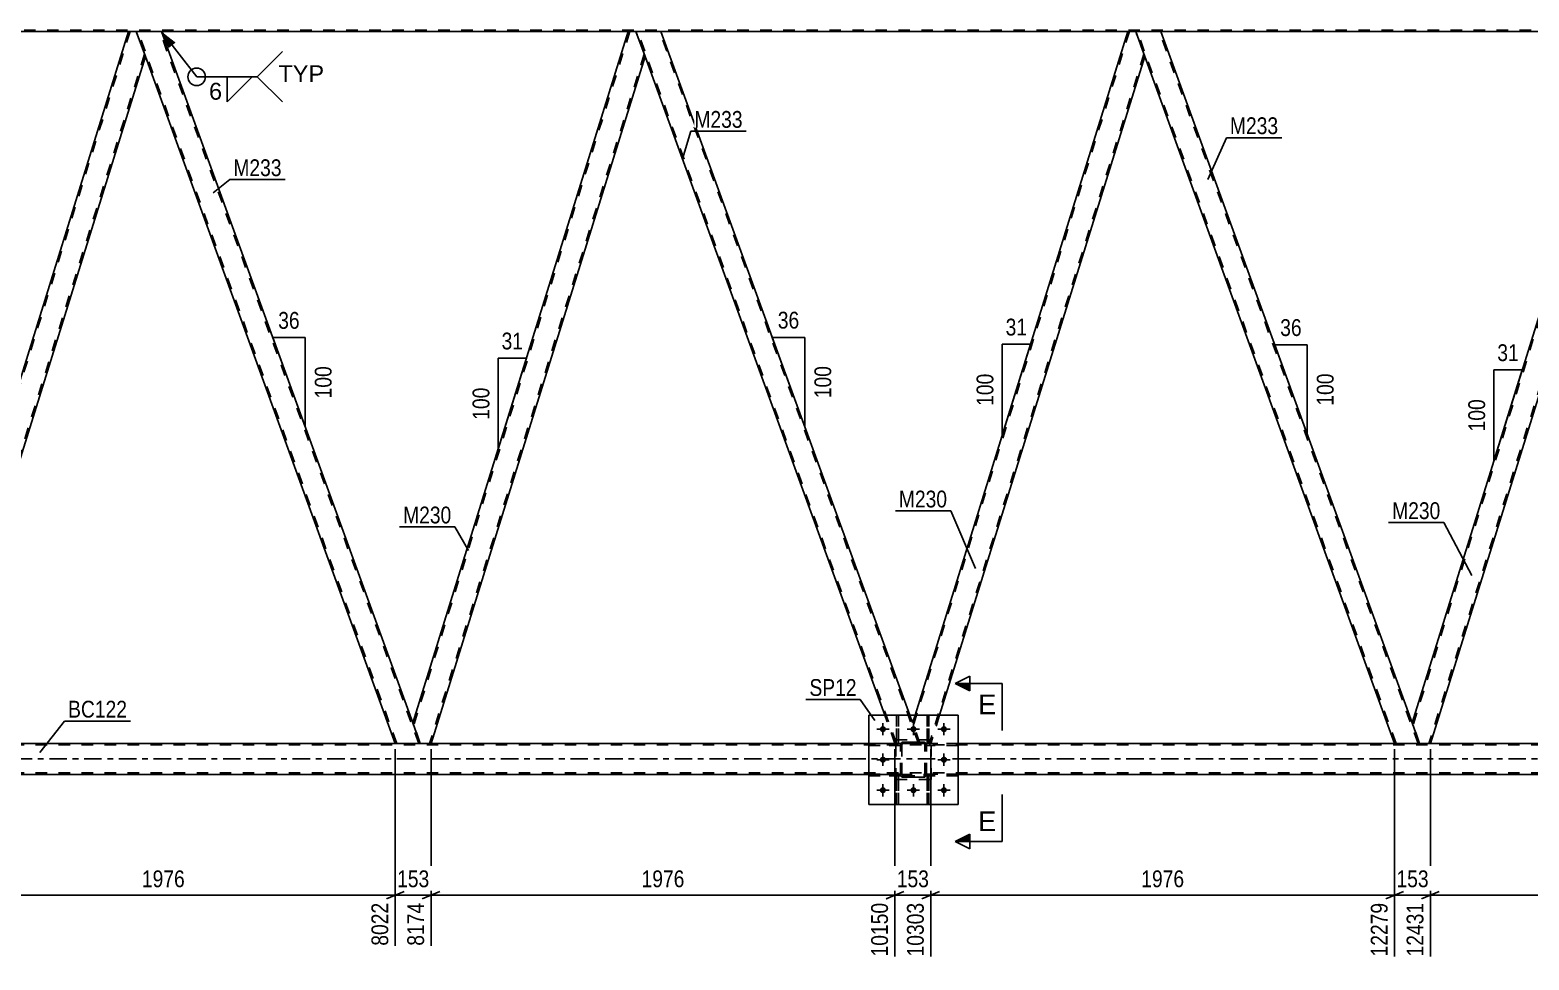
# Model space of a CAD drawing. Header units: millimetres. Extents: x 0 to 841, y 0 to 594.
# Drawn here: x 344.2 to 599.6, y 271.6 to 429.9 of the extents above; entities that cross this region are included whole.
import ezdxf

# ---------------------------------------------------------------- set-up
doc = ezdxf.new("R2010")
doc.units = ezdxf.units.MM
doc.linetypes.add('DXK_LINE_DOT2', pattern=[3.9198, 1.9599, -1.9599])
doc.linetypes.add('DXK_LINE_DOT3', pattern=[5.9187, 2.979, -0.9799, 0.9799, -0.9799])
doc.styles.add('Arial', font='ARIAL.TTF', dxfattribs={"height": 0.2})
doc.styles.add('Arial Narrow', font='ARIALN.TTF', dxfattribs={"height": 0.2})

# ---------------------------------------------------------------- blocks, each defined once
blk = doc.blocks.new('Part-275727422-3118 - 2735')
at = {"color": 7, "linetype": 'DXK_LINE_DOT2'}
for p, q in [((497.39, 313.3), (497.07, 313.3)), ((497.07, 313.3), (497.07, 309.06)), ((497.07, 313.3), (497.07, 308.46)), ((497.39, 309.06), (497.39, 313.3)), ((497.39, 313.3), (497.39, 308.46)), ((497.39, 309.06), (497.07, 309.06)), ((497.07, 309.06), (497.07, 308.46)), ((497.39, 308.46), (497.39, 309.06)), ((497.39, 308.46), (497.07, 308.46)), ((497.39, 308.46), (497.39, 308.46))]:
    blk.add_line(p, q, dxfattribs=at)
blk = doc.blocks.new('Part-275727422-2940 - 2735')
at = {"color": 2, "linetype": 'Continuous'}
for p, q in [((362.34, 429.7), (366.6, 429.7)), ((366.6, 429.7), (409.45, 311.95)), ((406.46, 308.48), (363.89, 425.45))]:
    blk.add_line(p, q, dxfattribs=at)
at = {"color": 7, "linetype": 'DXK_LINE_DOT2'}
for p, q in [((363.89, 425.45), (362.34, 429.7)), ((406.72, 308.48), (362.6, 429.7)), ((366.56, 429.7), (366.09, 429.7)), ((410.46, 308.48), (366.34, 429.7)), ((410.72, 308.48), (409.45, 311.95)), ((410.72, 308.48), (406.46, 308.48))]:
    blk.add_line(p, q, dxfattribs=at)
blk = doc.blocks.new('Part-275727422-2855 - 2735')
at = {"color": 7, "linetype": 'DXK_LINE_DOT2'}
for p, q in [((491.87, 302.94), (491.87, 302.94)), ((491.87, 302.94), (491.87, 302.34)), ((491.87, 298.1), (491.87, 302.94)), ((491.87, 302.94), (492.19, 302.94)), ((491.87, 302.34), (491.87, 298.1)), ((491.87, 302.34), (492.19, 302.34)), ((492.19, 302.34), (492.19, 302.94)), ((492.19, 298.1), (492.19, 302.94)), ((492.19, 298.1), (492.19, 302.34)), ((491.87, 298.1), (492.19, 298.1))]:
    blk.add_line(p, q, dxfattribs=at)
blk = doc.blocks.new('Bolt-275727422-2859 - 2735')
at = {"linetype": 'Continuous'}
for points in [[(490.06, 310.9, -1), (489.02, 310.9, -1)], [(495.26, 310.9, -1), (494.22, 310.9, -1)], [(500.46, 310.9, -1), (499.42, 310.9, -1)], [(490.06, 305.7, -1), (489.02, 305.7, -1)], [(500.46, 305.7, -1), (499.42, 305.7, -1)], [(490.06, 300.5, -1), (489.02, 300.5, -1)], [(495.26, 300.5, -1), (494.22, 300.5, -1)], [(500.46, 300.5, -1), (499.42, 300.5, -1)]]:
    blk.add_hatch(color=1, dxfattribs=at).paths.add_polyline_path(points)
at = {"color": 1, "linetype": 'Continuous'}
for p, q in [((489.54, 311.94), (489.54, 309.86)), ((494.74, 311.94), (494.74, 309.86)), ((499.94, 311.94), (499.94, 309.86)), ((490.58, 310.9), (488.5, 310.9)), ((495.78, 310.9), (493.7, 310.9)), ((500.98, 310.9), (498.9, 310.9)), ((489.54, 306.74), (489.54, 304.66)), ((499.94, 306.74), (499.94, 304.66)), ((490.58, 305.7), (488.5, 305.7)), ((500.98, 305.7), (498.9, 305.7)), ((489.54, 301.54), (489.54, 299.46)), ((494.74, 301.54), (494.74, 299.46)), ((499.94, 301.54), (499.94, 299.46)), ((490.58, 300.5), (488.5, 300.5)), ((495.78, 300.5), (493.7, 300.5)), ((500.98, 300.5), (498.9, 300.5))]:
    blk.add_line(p, q, dxfattribs=at)
blk = doc.blocks.new('Bolt-275727422-2880 - 2735')
at = {"color": 1, "linetype": 'Continuous'}
for p, q in [((489.54, 311.94), (489.54, 311.25)), ((494.74, 311.94), (494.74, 311.25)), ((499.94, 311.94), (499.94, 311.25)), ((488.5, 310.9), (489.19, 310.9)), ((489.54, 309.86), (489.54, 310.56)), ((490.58, 310.9), (489.89, 310.9)), ((493.7, 310.9), (494.39, 310.9)), ((494.74, 309.86), (494.74, 310.56)), ((495.78, 310.9), (495.09, 310.9)), ((498.9, 310.9), (499.59, 310.9)), ((499.94, 309.86), (499.94, 310.56)), ((500.98, 310.9), (500.29, 310.9)), ((489.54, 306.74), (489.54, 306.05)), ((499.94, 306.74), (499.94, 306.05)), ((488.5, 305.7), (489.19, 305.7)), ((489.54, 304.66), (489.54, 305.36)), ((490.58, 305.7), (489.89, 305.7)), ((498.9, 305.7), (499.59, 305.7)), ((499.94, 304.66), (499.94, 305.36)), ((500.98, 305.7), (500.29, 305.7)), ((489.54, 301.54), (489.54, 300.85)), ((494.74, 301.54), (494.74, 300.85)), ((499.94, 301.54), (499.94, 300.85)), ((488.5, 300.5), (489.19, 300.5)), ((489.54, 299.46), (489.54, 300.16)), ((490.58, 300.5), (489.89, 300.5)), ((493.7, 300.5), (494.39, 300.5)), ((494.74, 299.46), (494.74, 300.16)), ((495.78, 300.5), (495.09, 300.5)), ((498.9, 300.5), (499.59, 300.5)), ((499.94, 299.46), (499.94, 300.16)), ((500.98, 300.5), (500.29, 300.5))]:
    blk.add_line(p, q, dxfattribs=at)
blk = doc.blocks.new('Part-275727422-2897 - 2735')
at = {"color": 2, "linetype": 'Continuous'}
for p, q in [((616.43, 429.7), (579.72, 311.95)), ((617.74, 429.7), (616.43, 429.7)), ((617.74, 429.7), (619.29, 425.45)), ((619.29, 425.45), (582.83, 308.48)), ((580.99, 308.48), (579.72, 311.95))]:
    blk.add_line(p, q, dxfattribs=at)
at = {"color": 7, "linetype": 'DXK_LINE_DOT2'}
for p, q in [((616.68, 429.7), (579.86, 311.58)), ((619.15, 425.82), (582.58, 308.48)), ((582.83, 308.48), (580.99, 308.48))]:
    blk.add_line(p, q, dxfattribs=at)
blk = doc.blocks.new('Part-275727422-3107 - 2735')
at = {"color": 7, "linetype": 'DXK_LINE_DOT2'}
for p, q in [((492.54, 303.26), (487.14, 303.26)), ((487.14, 303.26), (487.14, 302.94)), ((487.14, 302.94), (492.54, 302.94)), ((491.94, 303.26), (492.54, 303.26)), ((491.94, 302.94), (491.94, 303.26)), ((491.94, 302.94), (492.54, 302.94)), ((492.54, 302.94), (492.54, 303.26)), ((492.54, 302.94), (492.54, 303.26))]:
    blk.add_line(p, q, dxfattribs=at)
blk = doc.blocks.new('Part-275727422-2907 - 2735')
at = {"color": 2, "linetype": 'Continuous'}
for p, q in [((361.02, 429.7), (324.32, 311.95)), ((362.34, 429.7), (361.02, 429.7)), ((362.34, 429.7), (363.89, 425.45)), ((363.89, 425.45), (327.43, 308.48)), ((325.58, 308.48), (324.32, 311.95))]:
    blk.add_line(p, q, dxfattribs=at)
at = {"color": 7, "linetype": 'DXK_LINE_DOT2'}
for p, q in [((361.27, 429.7), (324.46, 311.58)), ((363.75, 425.82), (327.18, 308.48)), ((327.43, 308.48), (325.58, 308.48))]:
    blk.add_line(p, q, dxfattribs=at)
blk = doc.blocks.new('Part-275727422-2922 - 2735')
at = {"color": 7, "linetype": 'DXK_LINE_DOT2'}
for p, q in [((770.48, 308.24), (98.94, 308.24)), ((502.34, 308.48), (487.14, 308.48)), ((770.48, 303.44), (98.94, 303.44)), ((502.34, 303.2), (487.14, 303.2))]:
    blk.add_line(p, q, dxfattribs=at)
at = {"color": 2, "linetype": 'Continuous'}
for p, q in [((487.14, 308.48), (246.93, 308.48)), ((657.41, 308.48), (502.34, 308.48)), ((487.14, 303.2), (246.93, 303.2)), ((657.41, 303.2), (502.34, 303.2))]:
    blk.add_line(p, q, dxfattribs=at)
at = {"color": 7, "linetype": 'DXK_LINE_DOT3'}
blk.add_line((98.94, 305.84), (770.48, 305.84), dxfattribs=at)
blk = doc.blocks.new('Part-275727422-2945 - 2735')
at = {"color": 2, "linetype": 'Continuous'}
for p, q in [((446.16, 429.7), (409.45, 311.95)), ((447.47, 429.7), (446.16, 429.7)), ((447.47, 429.7), (449.02, 425.45)), ((449.02, 425.45), (412.56, 308.48)), ((410.72, 308.48), (409.45, 311.95))]:
    blk.add_line(p, q, dxfattribs=at)
at = {"color": 7, "linetype": 'DXK_LINE_DOT2'}
for p, q in [((446.41, 429.7), (409.59, 311.58)), ((448.89, 425.82), (412.31, 308.48)), ((412.56, 308.48), (410.72, 308.48))]:
    blk.add_line(p, q, dxfattribs=at)
blk = doc.blocks.new('Part-275727422-2950 - 2735')
at = {"color": 2, "linetype": 'Continuous'}
for p, q in [((532.61, 429.7), (536.87, 429.7)), ((536.87, 429.7), (579.72, 311.95)), ((576.73, 308.48), (534.16, 425.45))]:
    blk.add_line(p, q, dxfattribs=at)
at = {"color": 7, "linetype": 'DXK_LINE_DOT2'}
for p, q in [((534.16, 425.45), (532.61, 429.7)), ((576.98, 308.48), (532.86, 429.7)), ((536.83, 429.7), (536.35, 429.7)), ((580.73, 308.48), (536.61, 429.7)), ((580.99, 308.48), (579.72, 311.95)), ((580.99, 308.48), (576.73, 308.48))]:
    blk.add_line(p, q, dxfattribs=at)
blk = doc.blocks.new('Part-275727422-2956 - 2735')
at = {"color": 7, "linetype": 'DXK_LINE_DOT2'}
for p, q in [((491.74, 302.31), (491.74, 309.11)), ((491.74, 309.11), (497.74, 309.11)), ((497.74, 302.31), (497.74, 309.11)), ((491.74, 302.31), (497.74, 302.31))]:
    blk.add_line(p, q, dxfattribs=at)
blk = doc.blocks.new('Part-275727422-2961 - 2735')
at = {"color": 7, "linetype": 'DXK_LINE_DOT2'}
for p, q in [((497.39, 302.94), (497.07, 302.94)), ((497.07, 302.34), (497.07, 302.94)), ((497.07, 298.1), (497.07, 302.94)), ((497.39, 302.34), (497.07, 302.34)), ((497.07, 298.1), (497.07, 302.34)), ((497.39, 302.94), (497.39, 302.94)), ((497.39, 302.94), (497.39, 302.34)), ((497.39, 298.1), (497.39, 302.94)), ((497.39, 302.34), (497.39, 298.1)), ((497.39, 298.1), (497.07, 298.1))]:
    blk.add_line(p, q, dxfattribs=at)
blk = doc.blocks.new('Part-275727422-3085 - 2735')
at = {"color": 7, "linetype": 'DXK_LINE_DOT2'}
for p, q in [((497.07, 302.94), (497.07, 302.94)), ((497.07, 302.94), (497.07, 302.34)), ((497.07, 298.1), (497.07, 302.94)), ((497.07, 302.94), (497.39, 302.94)), ((497.07, 302.34), (497.07, 298.1)), ((497.07, 302.34), (497.39, 302.34)), ((497.39, 302.34), (497.39, 302.94)), ((497.39, 298.1), (497.39, 302.94)), ((497.39, 298.1), (497.39, 302.34)), ((497.07, 298.1), (497.39, 298.1))]:
    blk.add_line(p, q, dxfattribs=at)
blk = doc.blocks.new('Part-275727422-2981 - 2735')
at = {"color": 7, "linetype": 'DXK_LINE_DOT2'}
for p, q in [((760.68, 429.94), (98.94, 429.94)), ((366.6, 429.7), (361.02, 429.7)), ((451.73, 429.7), (446.16, 429.7)), ((536.87, 429.7), (531.29, 429.7))]:
    blk.add_line(p, q, dxfattribs=at)
at = {"color": 2, "linetype": 'Continuous'}
for p, q in [((361.02, 429.7), (281.46, 429.7)), ((446.16, 429.7), (366.6, 429.7)), ((531.29, 429.7), (451.73, 429.7)), ((616.43, 429.7), (536.87, 429.7))]:
    blk.add_line(p, q, dxfattribs=at)
blk = doc.blocks.new('Part-275727422-2987 - 2735')
at = {"color": 7, "linetype": 'DXK_LINE_DOT2'}
for p, q in [((531.54, 429.7), (494.72, 311.58)), ((534.02, 425.82), (497.45, 308.48)), ((495.01, 313.3), (494.59, 311.95)), ((495.85, 308.48), (494.59, 311.95)), ((499.2, 313.3), (497.7, 308.48)), ((497.7, 308.48), (495.85, 308.48))]:
    blk.add_line(p, q, dxfattribs=at)
at = {"color": 2, "linetype": 'Continuous'}
for p, q in [((531.29, 429.7), (495.01, 313.3)), ((532.61, 429.7), (531.29, 429.7)), ((534.16, 425.45), (532.61, 429.7)), ((534.16, 425.45), (499.2, 313.3))]:
    blk.add_line(p, q, dxfattribs=at)
blk = doc.blocks.new('Part-275727422-2992 - 2735')
at = {"color": 2, "linetype": 'Continuous'}
for p, q in [((451.73, 429.7), (447.47, 429.7)), ((494.1, 313.3), (451.73, 429.7)), ((489.84, 313.3), (449.02, 425.45))]:
    blk.add_line(p, q, dxfattribs=at)
at = {"color": 7, "linetype": 'DXK_LINE_DOT2'}
for p, q in [((449.02, 425.45), (447.47, 429.7)), ((491.85, 308.48), (447.73, 429.7)), ((451.69, 429.7), (451.22, 429.7)), ((495.6, 308.48), (451.48, 429.7)), ((491.6, 308.48), (489.84, 313.3)), ((495.85, 308.48), (494.1, 313.3)), ((495.85, 308.48), (491.6, 308.48))]:
    blk.add_line(p, q, dxfattribs=at)
blk = doc.blocks.new('Part-275727422-3019 - 2735')
at = {"color": 7, "linetype": 'DXK_LINE_DOT2'}
for p, q in [((487.14, 308.14), (487.14, 308.46)), ((487.14, 308.46), (492.19, 308.46)), ((492.54, 308.14), (487.14, 308.14)), ((491.94, 308.14), (491.94, 308.46)), ((492.54, 308.46), (491.94, 308.46)), ((492.54, 308.14), (491.94, 308.14)), ((492.54, 308.14), (492.54, 308.46)), ((492.54, 308.14), (492.54, 308.46))]:
    blk.add_line(p, q, dxfattribs=at)
blk = doc.blocks.new('Part-275727422-3020 - 2735')
at = {"color": 7, "linetype": 'DXK_LINE_DOT2'}
for p, q in [((492.54, 308.22), (492.58, 308.41)), ((492.58, 308.41), (492.54, 308.22)), ((492.54, 303.18), (492.54, 308.22)), ((492.54, 308.22), (492.54, 308.22)), ((492.54, 303.18), (492.54, 308.22)), ((492.78, 308.22), (492.8, 308.32)), ((492.8, 308.32), (492.78, 308.22)), ((492.78, 303.18), (492.78, 308.22)), ((492.78, 308.22), (492.78, 308.22)), ((492.78, 308.22), (492.78, 303.18)), ((492.8, 308.32), (492.85, 308.39)), ((492.85, 308.39), (492.8, 308.32)), ((492.84, 308.67), (493.02, 308.7)), ((493.02, 308.7), (492.84, 308.67)), ((492.85, 308.39), (492.93, 308.45)), ((492.93, 308.45), (493.02, 308.46)), ((492.93, 308.45), (493.02, 308.46)), ((496.46, 308.7), (493.02, 308.7)), ((493.02, 308.7), (493.02, 308.7)), ((493.02, 308.7), (496.46, 308.7)), ((493.02, 308.46), (496.46, 308.46)), ((493.02, 308.46), (493.02, 308.46)), ((493.02, 308.46), (496.46, 308.46)), ((496.46, 308.7), (496.46, 308.7)), ((496.46, 308.7), (496.64, 308.67)), ((496.64, 308.67), (496.46, 308.7)), ((496.46, 308.46), (496.46, 308.46)), ((496.46, 308.46), (496.55, 308.45)), ((496.55, 308.45), (496.46, 308.46)), ((496.55, 308.45), (496.63, 308.39)), ((496.63, 308.39), (496.55, 308.45)), ((496.63, 308.39), (496.68, 308.32)), ((496.68, 308.32), (496.63, 308.39)), ((496.68, 308.32), (496.7, 308.22)), ((496.7, 308.22), (496.68, 308.32)), ((496.7, 303.18), (496.7, 308.22)), ((496.7, 308.22), (496.7, 308.22)), ((496.7, 303.18), (496.7, 308.22)), ((496.9, 308.41), (496.94, 308.22)), ((496.94, 308.22), (496.9, 308.41)), ((496.94, 303.18), (496.94, 308.22)), ((496.94, 308.22), (496.94, 308.22)), ((496.94, 303.18), (496.94, 308.22)), ((492.54, 303.18), (492.54, 303.18)), ((492.58, 303), (492.54, 303.18)), ((492.54, 303.18), (492.58, 303)), ((492.78, 303.18), (492.78, 303.18)), ((492.8, 303.09), (492.78, 303.18)), ((492.78, 303.18), (492.8, 303.09)), ((492.85, 303.01), (492.8, 303.09)), ((492.8, 303.09), (492.85, 303.01)), ((493.02, 302.7), (492.84, 302.74)), ((492.84, 302.74), (493.02, 302.7)), ((492.93, 302.96), (492.85, 303.01)), ((492.85, 303.01), (492.93, 302.96)), ((493.02, 302.94), (492.93, 302.96)), ((492.93, 302.96), (493.02, 302.94)), ((493.02, 302.94), (496.46, 302.94)), ((493.02, 302.94), (493.02, 302.94)), ((493.02, 302.94), (496.46, 302.94)), ((493.02, 302.7), (496.46, 302.7)), ((493.02, 302.7), (493.02, 302.7)), ((496.46, 302.7), (493.02, 302.7)), ((496.55, 302.96), (496.46, 302.94)), ((496.46, 302.94), (496.55, 302.96)), ((496.46, 302.94), (496.46, 302.94)), ((496.64, 302.74), (496.46, 302.7)), ((496.46, 302.7), (496.64, 302.74)), ((496.46, 302.7), (496.46, 302.7)), ((496.63, 303.01), (496.55, 302.96)), ((496.68, 303.09), (496.63, 303.01)), ((496.63, 303.01), (496.68, 303.09)), ((496.7, 303.18), (496.68, 303.09)), ((496.68, 303.09), (496.7, 303.18)), ((496.7, 303.18), (496.7, 303.18)), ((496.94, 303.18), (496.9, 303)), ((496.9, 303), (496.94, 303.18)), ((496.94, 303.18), (496.94, 303.18))]:
    blk.add_line(p, q, dxfattribs=at)
at = {"color": 7, "linetype": 'DXK_LINE_DOT3'}
blk.add_line((494.74, 305.7), (494.74, 305.7), dxfattribs=at)
at = {"color": 7, "linetype": 'DXK_LINE_DOT2'}
for centre, start, end in [((493.02, 308.22), 112.5, 157.5), ((493.02, 308.22), 112.5, 157.5), ((496.46, 308.22), 22.5, 67.5), ((496.46, 308.22), 22.5, 67.5), ((493.02, 303.18), 202.5, 247.5), ((493.02, 303.18), 202.5, 247.5), ((496.46, 303.18), 292.5, 337.5), ((496.46, 303.18), 292.5, 337.5)]:
    blk.add_arc(centre, 0.48, start, end, dxfattribs=at)
blk = doc.blocks.new('Part-275727422-3035 - 2735')
at = {"color": 7, "linetype": 'DXK_LINE_DOT2'}
for p, q in [((497.54, 308.46), (496.94, 308.46)), ((496.94, 308.46), (502.34, 308.46)), ((496.94, 308.14), (496.94, 308.46)), ((496.94, 308.14), (496.94, 308.46)), ((497.54, 308.14), (496.94, 308.14)), ((502.34, 308.14), (496.94, 308.14)), ((497.54, 308.14), (497.54, 308.46)), ((502.34, 308.46), (502.34, 308.14))]:
    blk.add_line(p, q, dxfattribs=at)
blk = doc.blocks.new('Part-275727422-3041 - 2735')
at = {"color": 7, "linetype": 'DXK_LINE_DOT2'}
for p, q in [((496.94, 308.14), (496.94, 308.46)), ((496.94, 308.46), (497.54, 308.46)), ((496.94, 308.14), (496.94, 308.46)), ((502.34, 308.46), (496.94, 308.46)), ((497.54, 308.14), (496.94, 308.14)), ((502.34, 308.14), (496.94, 308.14)), ((497.54, 308.14), (497.54, 308.46)), ((502.34, 308.14), (502.34, 308.46))]:
    blk.add_line(p, q, dxfattribs=at)
blk = doc.blocks.new('Part-275727422-3053 - 2735')
at = {"color": 7, "linetype": 'DXK_LINE_DOT2'}
for p, q in [((497.54, 303.26), (496.94, 303.26)), ((496.94, 303.26), (502.34, 303.26)), ((496.94, 302.94), (496.94, 303.26)), ((496.94, 302.94), (496.94, 303.26)), ((497.54, 302.94), (496.94, 302.94)), ((502.34, 302.94), (496.94, 302.94)), ((497.54, 302.94), (497.54, 303.26)), ((502.34, 303.26), (502.34, 302.94))]:
    blk.add_line(p, q, dxfattribs=at)
blk = doc.blocks.new('Part-275727422-3095 - 2735')
at = {"color": 2, "linetype": 'Continuous'}
for p, q in [((497.07, 313.3), (497.07, 313.3)), ((497.07, 313.3), (497.39, 313.3)), ((497.39, 313.3), (497.39, 313.3))]:
    blk.add_line(p, q, dxfattribs=at)
at = {"color": 7, "linetype": 'DXK_LINE_DOT2'}
for p, q in [((497.07, 309.06), (497.07, 313.3)), ((497.07, 313.3), (497.07, 308.46)), ((497.39, 309.06), (497.39, 313.3)), ((497.39, 313.3), (497.39, 308.46)), ((497.07, 308.46), (497.07, 309.06)), ((497.07, 309.06), (497.39, 309.06)), ((497.39, 309.06), (497.39, 308.46)), ((497.07, 308.46), (497.07, 308.46)), ((497.39, 308.46), (497.07, 308.46))]:
    blk.add_line(p, q, dxfattribs=at)
blk = doc.blocks.new('Part-275727422-3059 - 2735')
at = {"color": 7, "linetype": 'DXK_LINE_DOT2'}
for p, q in [((491.74, 302.31), (491.74, 309.11)), ((491.74, 309.11), (497.74, 309.11)), ((497.74, 302.31), (497.74, 309.11)), ((491.74, 302.31), (497.74, 302.31))]:
    blk.add_line(p, q, dxfattribs=at)
blk = doc.blocks.new('Part-275727422-3060 - 2735')
at = {"color": 7, "linetype": 'DXK_LINE_DOT2'}
for p, q in [((492.54, 308.22), (492.58, 308.41)), ((492.58, 308.41), (492.54, 308.22)), ((492.54, 303.18), (492.54, 308.22)), ((492.54, 308.22), (492.54, 308.22)), ((492.54, 303.18), (492.54, 308.22)), ((492.78, 308.22), (492.8, 308.32)), ((492.8, 308.32), (492.78, 308.22)), ((492.78, 303.18), (492.78, 308.22)), ((492.78, 308.22), (492.78, 308.22)), ((492.78, 308.22), (492.78, 303.18)), ((492.8, 308.32), (492.85, 308.39)), ((492.85, 308.39), (492.8, 308.32)), ((492.84, 308.67), (493.02, 308.7)), ((493.02, 308.7), (492.84, 308.67)), ((492.85, 308.39), (492.93, 308.45)), ((492.93, 308.45), (493.02, 308.46)), ((492.93, 308.45), (493.02, 308.46)), ((493.02, 308.7), (496.46, 308.7)), ((493.02, 308.7), (493.02, 308.7)), ((493.02, 308.7), (496.46, 308.7)), ((493.02, 308.46), (496.46, 308.46)), ((493.02, 308.46), (493.02, 308.46)), ((493.02, 308.46), (496.46, 308.46)), ((496.46, 308.7), (496.46, 308.7)), ((496.46, 308.7), (496.64, 308.67)), ((496.64, 308.67), (496.46, 308.7)), ((496.46, 308.46), (496.46, 308.46)), ((496.46, 308.46), (496.55, 308.45)), ((496.55, 308.45), (496.46, 308.46)), ((496.55, 308.45), (496.63, 308.39)), ((496.63, 308.39), (496.55, 308.45)), ((496.63, 308.39), (496.68, 308.32)), ((496.68, 308.32), (496.63, 308.39)), ((496.68, 308.32), (496.7, 308.22)), ((496.7, 308.22), (496.68, 308.32)), ((496.7, 303.18), (496.7, 308.22)), ((496.7, 308.22), (496.7, 308.22)), ((496.7, 303.18), (496.7, 308.22)), ((496.9, 308.41), (496.94, 308.22)), ((496.94, 308.22), (496.9, 308.41)), ((496.94, 303.18), (496.94, 308.22)), ((496.94, 308.22), (496.94, 308.22)), ((496.94, 303.18), (496.94, 308.22)), ((492.54, 303.18), (492.54, 303.18)), ((492.58, 303), (492.54, 303.18)), ((492.54, 303.18), (492.58, 303)), ((492.78, 303.18), (492.78, 303.18)), ((492.8, 303.09), (492.78, 303.18)), ((492.78, 303.18), (492.8, 303.09)), ((492.85, 303.01), (492.8, 303.09)), ((492.8, 303.09), (492.85, 303.01)), ((493.02, 302.7), (492.84, 302.74)), ((492.84, 302.74), (493.02, 302.7)), ((492.93, 302.96), (492.85, 303.01)), ((492.85, 303.01), (492.93, 302.96)), ((493.02, 302.94), (492.93, 302.96)), ((492.93, 302.96), (493.02, 302.94)), ((493.02, 302.94), (496.46, 302.94)), ((493.02, 302.94), (493.02, 302.94)), ((493.02, 302.94), (496.46, 302.94)), ((493.02, 302.7), (496.46, 302.7)), ((493.02, 302.7), (493.02, 302.7)), ((496.46, 302.7), (493.02, 302.7)), ((496.55, 302.96), (496.46, 302.94)), ((496.46, 302.94), (496.55, 302.96)), ((496.46, 302.94), (496.46, 302.94)), ((496.64, 302.74), (496.46, 302.7)), ((496.46, 302.7), (496.64, 302.74)), ((496.46, 302.7), (496.46, 302.7)), ((496.63, 303.01), (496.55, 302.96)), ((496.68, 303.09), (496.63, 303.01)), ((496.63, 303.01), (496.68, 303.09)), ((496.7, 303.18), (496.68, 303.09)), ((496.68, 303.09), (496.7, 303.18)), ((496.7, 303.18), (496.7, 303.18)), ((496.94, 303.18), (496.9, 303)), ((496.9, 303), (496.94, 303.18)), ((496.94, 303.18), (496.94, 303.18))]:
    blk.add_line(p, q, dxfattribs=at)
at = {"color": 7, "linetype": 'DXK_LINE_DOT3'}
blk.add_line((494.74, 305.7), (494.74, 305.7), dxfattribs=at)
at = {"color": 7, "linetype": 'DXK_LINE_DOT2'}
for centre, start, end in [((493.02, 308.22), 112.5, 157.5), ((493.02, 308.22), 112.5, 157.5), ((496.46, 308.22), 22.5, 67.5), ((496.46, 308.22), 22.5, 67.5), ((493.02, 303.18), 202.5, 247.5), ((493.02, 303.18), 202.5, 247.5), ((496.46, 303.18), 292.5, 337.5), ((496.46, 303.18), 292.5, 337.5)]:
    blk.add_arc(centre, 0.48, start, end, dxfattribs=at)
blk = doc.blocks.new('Part-275727422-3061 - 2735')
at = {"color": 7, "linetype": 'DXK_LINE_DOT2'}
for p, q in [((487.14, 313.3), (502.34, 313.3)), ((487.14, 313.3), (487.14, 298.1)), ((502.34, 313.3), (502.34, 298.1)), ((487.14, 298.1), (502.34, 298.1))]:
    blk.add_line(p, q, dxfattribs=at)
blk = doc.blocks.new('Part-275727422-3066 - 2735')
at = {"color": 2, "linetype": 'Continuous'}
for p, q in [((502.34, 313.3), (487.14, 313.3)), ((487.14, 298.1), (487.14, 313.3)), ((502.34, 298.1), (502.34, 313.3)), ((502.34, 298.1), (487.14, 298.1))]:
    blk.add_line(p, q, dxfattribs=at)
blk = doc.blocks.new('Part-275727422-3076 - 2735')
at = {"color": 7, "linetype": 'DXK_LINE_DOT2'}
for p, q in [((492.19, 313.3), (491.87, 313.3)), ((491.87, 313.3), (491.87, 309.06)), ((491.87, 313.3), (491.87, 308.46)), ((492.19, 309.06), (492.19, 313.3)), ((492.19, 308.46), (492.19, 313.3)), ((492.19, 309.06), (491.87, 309.06)), ((491.87, 309.06), (491.87, 308.46)), ((492.19, 308.46), (492.19, 309.06)), ((492.19, 308.46), (491.87, 308.46)), ((492.19, 308.46), (492.19, 308.46))]:
    blk.add_line(p, q, dxfattribs=at)
blk = doc.blocks.new('Part-275727422-3079 - 2735')
at = {"color": 7, "linetype": 'DXK_LINE_DOT2'}
for p, q in [((487.14, 302.94), (487.14, 303.26)), ((487.14, 303.26), (492.54, 303.26)), ((492.54, 302.94), (487.14, 302.94)), ((491.94, 302.94), (491.94, 303.26)), ((492.54, 303.26), (491.94, 303.26)), ((492.54, 302.94), (491.94, 302.94)), ((492.54, 302.94), (492.54, 303.26)), ((492.54, 302.94), (492.54, 303.26))]:
    blk.add_line(p, q, dxfattribs=at)
blk = doc.blocks.new('Part-275727422-3098 - 2735')
at = {"color": 7, "linetype": 'DXK_LINE_DOT2'}
for p, q in [((492.19, 302.94), (491.87, 302.94)), ((491.87, 302.34), (491.87, 302.94)), ((491.87, 298.1), (491.87, 302.94)), ((492.19, 302.34), (491.87, 302.34)), ((491.87, 298.1), (491.87, 302.34)), ((492.19, 302.94), (492.19, 302.94)), ((492.19, 302.94), (492.19, 302.34)), ((492.19, 298.1), (492.19, 302.94)), ((492.19, 302.34), (492.19, 298.1)), ((492.19, 298.1), (491.87, 298.1))]:
    blk.add_line(p, q, dxfattribs=at)
blk = doc.blocks.new('Part-275727422-3104 - 2735')
at = {"color": 2, "linetype": 'Continuous'}
for p, q in [((491.87, 313.3), (491.87, 313.3)), ((491.87, 313.3), (492.19, 313.3)), ((492.19, 313.3), (492.19, 313.3))]:
    blk.add_line(p, q, dxfattribs=at)
at = {"color": 7, "linetype": 'DXK_LINE_DOT2'}
for p, q in [((491.87, 309.06), (491.87, 313.3)), ((491.87, 313.3), (491.87, 308.46)), ((492.19, 309.06), (492.19, 313.3)), ((492.19, 313.3), (492.19, 308.46)), ((491.87, 308.46), (491.87, 309.06)), ((491.87, 309.06), (492.19, 309.06)), ((492.19, 309.06), (492.19, 308.46)), ((491.87, 308.46), (491.87, 308.46)), ((492.19, 308.46), (491.87, 308.46))]:
    blk.add_line(p, q, dxfattribs=at)
blk = doc.blocks.new('Part-275727422-3110 - 2735')
at = {"color": 7, "linetype": 'DXK_LINE_DOT2'}
for p, q in [((492.54, 308.46), (487.14, 308.46)), ((487.14, 308.46), (487.14, 308.14)), ((487.14, 308.14), (492.54, 308.14)), ((491.94, 308.46), (492.54, 308.46)), ((491.94, 308.14), (491.94, 308.46)), ((491.94, 308.14), (492.54, 308.14)), ((492.54, 308.14), (492.54, 308.46)), ((492.54, 308.14), (492.54, 308.46))]:
    blk.add_line(p, q, dxfattribs=at)
blk = doc.blocks.new('Part-275727422-3113 - 2735')
at = {"color": 7, "linetype": 'DXK_LINE_DOT2'}
for p, q in [((496.94, 302.94), (496.94, 303.26)), ((496.94, 303.26), (497.54, 303.26)), ((496.94, 302.94), (496.94, 303.26)), ((502.34, 303.26), (496.94, 303.26)), ((497.54, 302.94), (496.94, 302.94)), ((502.34, 302.94), (496.94, 302.94)), ((497.54, 302.94), (497.54, 303.26)), ((502.34, 302.94), (502.34, 303.26))]:
    blk.add_line(p, q, dxfattribs=at)
blk = doc.blocks.new('AngleDimension-275727422-12510 - 2735')
at = {"color": 7, "linetype": 'Continuous'}
for p, q in [((470.1, 379.24), (470.69, 377.61)), ((476.23, 377.61), (470.69, 377.61)), ((476.23, 362.38), (470.69, 377.61)), ((476.23, 362.38), (476.23, 377.61))]:
    blk.add_line(p, q, dxfattribs=at)
at = {"color": 0}
for points in [[(475.89, 378.51), (475.89, 382.71), (471.03, 382.71), (471.03, 378.51)], [(481.33, 373.34), (477.13, 373.34), (477.13, 366.65), (481.33, 366.65)]]:
    blk.add_wipeout(points, dxfattribs=at)
at = {"color": 3, "style": 'Arial Narrow'}
blk.add_text('36', height=2.863, dxfattribs=at).set_placement((471.63, 379.11))
blk.add_text('100', height=2.863, rotation=90.0002, dxfattribs=at).set_placement((480.73, 367.25))
blk = doc.blocks.new('AngleDimension-275727422-3125 - 2735')
at = {"color": 7, "linetype": 'Continuous'}
for p, q in [((593.64, 372.07), (598.46, 372.07)), ((593.64, 356.61), (598.46, 372.07)), ((593.64, 356.61), (593.64, 372.07)), ((595.34, 362.04), (598.46, 372.07))]:
    blk.add_line(p, q, dxfattribs=at)
at = {"color": 0}
for points in [[(598.48, 372.97), (598.48, 377.17), (593.62, 377.17), (593.62, 372.97)], [(592.74, 367.68), (588.54, 367.68), (588.54, 361), (592.74, 361)]]:
    blk.add_wipeout(points, dxfattribs=at)
at = {"color": 3, "style": 'Arial Narrow'}
blk.add_text('31', height=2.863, dxfattribs=at).set_placement((594.22, 373.57))
blk.add_text('100', height=2.863, rotation=90.0002, dxfattribs=at).set_placement((592.14, 361.6))
blk = doc.blocks.new('AngleDimension-275727422-3919 - 2735')
at = {"color": 7, "linetype": 'Continuous'}
for p, q in [((423.99, 374.06), (428.81, 374.06)), ((423.99, 358.59), (428.81, 374.06)), ((423.99, 358.59), (423.99, 374.06)), ((425.07, 362.04), (428.81, 374.06))]:
    blk.add_line(p, q, dxfattribs=at)
at = {"color": 0}
for points in [[(428.83, 374.96), (428.83, 379.16), (423.97, 379.16), (423.97, 374.96)], [(423.09, 369.67), (418.89, 369.67), (418.89, 362.98), (423.09, 362.98)]]:
    blk.add_wipeout(points, dxfattribs=at)
at = {"color": 3, "style": 'Arial Narrow'}
blk.add_text('31', height=2.863, dxfattribs=at).set_placement((424.57, 375.56))
blk.add_text('100', height=2.863, rotation=90.0002, dxfattribs=at).set_placement((422.49, 363.58))
blk = doc.blocks.new('StraightDimension-275727422-12044 - 2735')
at = {"color": 7, "linetype": 'Continuous'}
for p, q in [((412.56, 307.48), (412.56, 274.03)), ((491.6, 307.48), (491.6, 272.2)), ((414.06, 283.24), (411.06, 282.04)), ((412.56, 282.64), (491.6, 282.64)), ((490.1, 282.04), (493.1, 283.24))]:
    blk.add_line(p, q, dxfattribs=at)
at = {"color": 0}
blk.add_wipeout([(456.34, 283.39), (456.34, 287.59), (447.82, 287.59), (447.82, 283.39)], dxfattribs=at)
at = {"color": 0, "linetype": 'Continuous'}
blk.add_wipeout([(491, 281.94), (486.8, 281.94), (486.8, 271.6), (491, 271.6)], dxfattribs=at)
at = {"color": 3, "style": 'Arial Narrow'}
blk.add_text('1976', height=2.863, dxfattribs=at).set_placement((448.42, 283.99))
at = {"color": 3, "linetype": 'Continuous', "style": 'Arial Narrow'}
blk.add_text('10150', height=2.863, rotation=90.0002, dxfattribs=at).set_placement((490.4, 272.2))
blk = doc.blocks.new('StraightDimension-275727422-12045 - 2735')
at = {"color": 7, "linetype": 'Continuous'}
for p, q in [((406.46, 307.48), (406.46, 274.03)), ((412.56, 307.48), (412.56, 274.03)), ((404.96, 282.04), (407.96, 283.24)), ((406.46, 282.64), (412.56, 282.64)), ((414.06, 283.24), (411.06, 282.04))]:
    blk.add_line(p, q, dxfattribs=at)
at = {"color": 0}
blk.add_wipeout([(412.85, 283.39), (412.85, 287.59), (406.17, 287.59), (406.17, 283.39)], dxfattribs=at)
at = {"color": 0, "linetype": 'Continuous'}
blk.add_wipeout([(411.96, 281.94), (407.76, 281.94), (407.76, 273.43), (411.96, 273.43)], dxfattribs=at)
at = {"color": 3, "style": 'Arial Narrow'}
blk.add_text('153', height=2.863, dxfattribs=at).set_placement((406.77, 283.99))
at = {"color": 3, "linetype": 'Continuous', "style": 'Arial Narrow'}
blk.add_text('8174', height=2.863, rotation=90.0002, dxfattribs=at).set_placement((411.36, 274.03))
blk = doc.blocks.new('AngleDimension-275727422-3930 - 2735')
at = {"color": 7, "linetype": 'Continuous'}
for p, q in [((509.86, 376.43), (514.69, 376.43)), ((509.86, 360.96), (514.69, 376.43)), ((509.86, 360.96), (509.86, 376.43)), ((510.2, 362.04), (514.69, 376.43))]:
    blk.add_line(p, q, dxfattribs=at)
at = {"color": 0}
for points in [[(514.7, 377.33), (514.7, 381.53), (509.85, 381.53), (509.85, 377.33)], [(508.96, 372.04), (504.76, 372.04), (504.76, 365.35), (508.96, 365.35)]]:
    blk.add_wipeout(points, dxfattribs=at)
at = {"color": 3, "style": 'Arial Narrow'}
blk.add_text('31', height=2.863, dxfattribs=at).set_placement((510.45, 377.93))
blk.add_text('100', height=2.863, rotation=90.0002, dxfattribs=at).set_placement((508.36, 365.95))
blk = doc.blocks.new('StraightDimension-275727422-12040 - 2735')
at = {"color": 7, "linetype": 'Continuous'}
for p, q in [((582.83, 307.48), (582.83, 272.2)), ((661.86, 307.48), (661.86, 272.2)), ((584.33, 283.24), (581.33, 282.04)), ((582.83, 282.64), (661.86, 282.64)), ((660.36, 282.04), (663.36, 283.24))]:
    blk.add_line(p, q, dxfattribs=at)
at = {"color": 0}
blk.add_wipeout([(626.6, 283.39), (626.6, 287.59), (618.09, 287.59), (618.09, 283.39)], dxfattribs=at)
at = {"color": 0, "linetype": 'Continuous'}
blk.add_wipeout([(661.26, 281.94), (657.06, 281.94), (657.06, 271.6), (661.26, 271.6)], dxfattribs=at)
at = {"color": 3, "style": 'Arial Narrow'}
blk.add_text('1976', height=2.863, dxfattribs=at).set_placement((618.69, 283.99))
at = {"color": 3, "linetype": 'Continuous', "style": 'Arial Narrow'}
blk.add_text('14407', height=2.863, rotation=90.0002, dxfattribs=at).set_placement((660.66, 272.2))
blk = doc.blocks.new('StraightDimension-275727422-12041 - 2735')
at = {"color": 7, "linetype": 'Continuous'}
for p, q in [((576.73, 307.48), (576.73, 272.2)), ((582.83, 307.48), (582.83, 272.2)), ((575.23, 282.04), (578.23, 283.24)), ((576.73, 282.64), (582.83, 282.64)), ((584.33, 283.24), (581.33, 282.04))]:
    blk.add_line(p, q, dxfattribs=at)
at = {"color": 0}
blk.add_wipeout([(583.12, 283.39), (583.12, 287.59), (576.44, 287.59), (576.44, 283.39)], dxfattribs=at)
at = {"color": 0, "linetype": 'Continuous'}
blk.add_wipeout([(582.23, 281.94), (578.03, 281.94), (578.03, 271.6), (582.23, 271.6)], dxfattribs=at)
at = {"color": 3, "style": 'Arial Narrow'}
blk.add_text('153', height=2.863, dxfattribs=at).set_placement((577.04, 283.99))
at = {"color": 3, "linetype": 'Continuous', "style": 'Arial Narrow'}
blk.add_text('12431', height=2.863, rotation=90.0002, dxfattribs=at).set_placement((581.63, 272.2))
blk = doc.blocks.new('StraightDimension-275727422-12042 - 2735')
at = {"color": 7, "linetype": 'Continuous'}
for p, q in [((497.7, 307.48), (497.7, 272.2)), ((576.73, 307.48), (576.73, 272.2)), ((499.2, 283.24), (496.2, 282.04)), ((497.7, 282.64), (576.73, 282.64)), ((575.23, 282.04), (578.23, 283.24))]:
    blk.add_line(p, q, dxfattribs=at)
at = {"color": 0}
blk.add_wipeout([(541.47, 283.39), (541.47, 287.59), (532.96, 287.59), (532.96, 283.39)], dxfattribs=at)
at = {"color": 0, "linetype": 'Continuous'}
blk.add_wipeout([(576.13, 281.94), (571.93, 281.94), (571.93, 271.6), (576.13, 271.6)], dxfattribs=at)
at = {"color": 3, "style": 'Arial Narrow'}
blk.add_text('1976', height=2.863, dxfattribs=at).set_placement((533.56, 283.99))
at = {"color": 3, "linetype": 'Continuous', "style": 'Arial Narrow'}
blk.add_text('12279', height=2.863, rotation=90.0002, dxfattribs=at).set_placement((575.53, 272.2))
blk = doc.blocks.new('StraightDimension-275727422-12043 - 2735')
at = {"color": 7, "linetype": 'Continuous'}
for p, q in [((491.6, 307.48), (491.6, 272.2)), ((497.7, 307.48), (497.7, 272.2)), ((490.1, 282.04), (493.1, 283.24)), ((491.6, 282.64), (497.7, 282.64)), ((499.2, 283.24), (496.2, 282.04))]:
    blk.add_line(p, q, dxfattribs=at)
at = {"color": 0}
blk.add_wipeout([(497.99, 283.39), (497.99, 287.59), (491.3, 287.59), (491.3, 283.39)], dxfattribs=at)
at = {"color": 0, "linetype": 'Continuous'}
blk.add_wipeout([(497.1, 281.94), (492.9, 281.94), (492.9, 271.6), (497.1, 271.6)], dxfattribs=at)
at = {"color": 3, "style": 'Arial Narrow'}
blk.add_text('153', height=2.863, dxfattribs=at).set_placement((491.9, 283.99))
at = {"color": 3, "linetype": 'Continuous', "style": 'Arial Narrow'}
blk.add_text('10303', height=2.863, rotation=90.0002, dxfattribs=at).set_placement((496.5, 272.2))
blk = doc.blocks.new('StraightDimension-275727422-12046 - 2735')
at = {"color": 7, "linetype": 'Continuous'}
for p, q in [((327.43, 307.48), (327.43, 274.03)), ((406.46, 307.48), (406.46, 274.03)), ((328.93, 283.24), (325.93, 282.04)), ((327.43, 282.64), (406.46, 282.64)), ((404.96, 282.04), (407.96, 283.24))]:
    blk.add_line(p, q, dxfattribs=at)
at = {"color": 0}
blk.add_wipeout([(371.2, 283.39), (371.2, 287.59), (362.69, 287.59), (362.69, 283.39)], dxfattribs=at)
at = {"color": 0, "linetype": 'Continuous'}
blk.add_wipeout([(405.86, 281.94), (401.66, 281.94), (401.66, 273.43), (405.86, 273.43)], dxfattribs=at)
at = {"color": 3, "style": 'Arial Narrow'}
blk.add_text('1976', height=2.863, dxfattribs=at).set_placement((363.29, 283.99))
at = {"color": 3, "linetype": 'Continuous', "style": 'Arial Narrow'}
blk.add_text('8022', height=2.863, rotation=90.0002, dxfattribs=at).set_placement((405.26, 274.03))
blk = doc.blocks.new('AngleDimension-275727422-12496 - 2735')
at = {"color": 7, "linetype": 'Continuous'}
for p, q in [((385.09, 378.89), (385.57, 377.57)), ((391.11, 377.57), (385.57, 377.57)), ((391.11, 362.35), (385.57, 377.57)), ((391.11, 362.35), (391.11, 377.57))]:
    blk.add_line(p, q, dxfattribs=at)
at = {"color": 0}
for points in [[(390.77, 378.47), (390.77, 382.67), (385.91, 382.67), (385.91, 378.47)], [(396.21, 373.3), (392.01, 373.3), (392.01, 366.62), (396.21, 366.62)]]:
    blk.add_wipeout(points, dxfattribs=at)
at = {"color": 3, "style": 'Arial Narrow'}
blk.add_text('36', height=2.863, dxfattribs=at).set_placement((386.51, 379.07))
blk.add_text('100', height=2.863, rotation=90.0002, dxfattribs=at).set_placement((395.61, 367.22))
blk = doc.blocks.new('AngleDimension-275727422-12525 - 2735')
at = {"color": 7, "linetype": 'Continuous'}
for p, q in [((555.86, 377.52), (556.29, 376.34)), ((561.83, 376.34), (556.29, 376.34)), ((561.83, 361.11), (556.29, 376.34)), ((561.83, 361.11), (561.83, 376.34))]:
    blk.add_line(p, q, dxfattribs=at)
at = {"color": 0}
for points in [[(561.49, 377.24), (561.49, 381.44), (556.63, 381.44), (556.63, 377.24)], [(566.93, 372.07), (562.73, 372.07), (562.73, 365.38), (566.93, 365.38)]]:
    blk.add_wipeout(points, dxfattribs=at)
at = {"color": 3, "style": 'Arial Narrow'}
blk.add_text('36', height=2.863, dxfattribs=at).set_placement((557.23, 377.84))
blk.add_text('100', height=2.863, rotation=90.0002, dxfattribs=at).set_placement((566.33, 365.98))
blk = doc.blocks.new('Mark-275727422-2918 - 2735')
at = {"color": 0}
blk.add_wipeout([(360.77, 312.87), (360.77, 315.87), (350.72, 315.87), (350.72, 312.87)], dxfattribs=at)
blk.add_wipeout([(360.77, 312.87), (360.77, 315.87), (350.72, 315.87), (350.72, 312.87)], dxfattribs=at)
at = {"color": 30, "linetype": 'Continuous'}
for p, q in [((345.92, 306.92), (350.12, 312.27)), ((350.12, 312.27), (361.37, 312.27))]:
    blk.add_line(p, q, dxfattribs=at)
at = {"color": 3, "style": 'Arial Narrow'}
blk.add_text('BC122', height=2.863, dxfattribs=at).set_placement((350.72, 312.87))
blk = doc.blocks.new('Mark-275727422-2893 - 2735')
at = {"color": 0}
blk.add_wipeout([(584.52, 346.67), (584.52, 349.67), (576.3, 349.67), (576.3, 346.67)], dxfattribs=at)
blk.add_wipeout([(584.52, 346.67), (584.52, 349.67), (576.3, 349.67), (576.3, 346.67)], dxfattribs=at)
at = {"color": 30, "linetype": 'Continuous'}
for p in [(575.7, 346.07), (589.86, 337.07)]:
    blk.add_line(p, (585.12, 346.07), dxfattribs=at)
at = {"color": 3, "style": 'Arial Narrow'}
blk.add_text('M230', height=2.863, dxfattribs=at).set_placement((576.3, 346.67))
blk = doc.blocks.new('Mark-275727422-2936 - 2735')
at = {"color": 0}
blk.add_wipeout([(387.09, 405.06), (387.09, 408.06), (378.87, 408.06), (378.87, 405.06)], dxfattribs=at)
blk.add_wipeout([(387.09, 405.06), (387.09, 408.06), (378.87, 408.06), (378.87, 405.06)], dxfattribs=at)
at = {"color": 30, "linetype": 'Continuous'}
for p, q in [((375.45, 402.2), (378.27, 404.46)), ((378.27, 404.46), (387.69, 404.46))]:
    blk.add_line(p, q, dxfattribs=at)
at = {"color": 3, "style": 'Arial Narrow'}
blk.add_text('M233', height=2.863, dxfattribs=at).set_placement((378.87, 405.06))
blk = doc.blocks.new('Mark-275727422-2941 - 2735')
at = {"color": 0}
blk.add_wipeout([(416.01, 345.93), (416.01, 348.93), (407.79, 348.93), (407.79, 345.93)], dxfattribs=at)
blk.add_wipeout([(416.01, 345.93), (416.01, 348.93), (407.79, 348.93), (407.79, 345.93)], dxfattribs=at)
at = {"color": 30, "linetype": 'Continuous'}
for p in [(407.19, 345.33), (418.93, 341.32)]:
    blk.add_line(p, (416.61, 345.33), dxfattribs=at)
at = {"color": 3, "style": 'Arial Narrow'}
blk.add_text('M230', height=2.863, dxfattribs=at).set_placement((407.79, 345.93))
blk = doc.blocks.new('Mark-275727422-2946 - 2735')
at = {"color": 0}
blk.add_wipeout([(556.89, 412.21), (556.89, 415.21), (548.67, 415.21), (548.67, 412.21)], dxfattribs=at)
blk.add_wipeout([(556.89, 412.21), (556.89, 415.21), (548.67, 415.21), (548.67, 412.21)], dxfattribs=at)
at = {"color": 30, "linetype": 'Continuous'}
for p, q in [((544.89, 404.48), (548.07, 411.61)), ((548.07, 411.61), (557.49, 411.61))]:
    blk.add_line(p, q, dxfattribs=at)
at = {"color": 3, "style": 'Arial Narrow'}
blk.add_text('M233', height=2.863, dxfattribs=at).set_placement((548.67, 412.21))
blk = doc.blocks.new('Mark-275727422-2983 - 2735')
at = {"color": 0}
blk.add_wipeout([(500.49, 348.65), (500.49, 351.65), (492.26, 351.65), (492.26, 348.65)], dxfattribs=at)
blk.add_wipeout([(500.49, 348.65), (500.49, 351.65), (492.26, 351.65), (492.26, 348.65)], dxfattribs=at)
at = {"color": 30, "linetype": 'Continuous'}
for p in [(491.66, 348.05), (505.29, 338.24)]:
    blk.add_line(p, (501.09, 348.05), dxfattribs=at)
at = {"color": 3, "style": 'Arial Narrow'}
blk.add_text('M230', height=2.863, dxfattribs=at).set_placement((492.26, 348.65))
blk = doc.blocks.new('Mark-275727422-2988 - 2735')
at = {"color": 0}
blk.add_wipeout([(465.64, 413.29), (465.64, 416.29), (457.42, 416.29), (457.42, 413.29)], dxfattribs=at)
blk.add_wipeout([(465.64, 413.29), (465.64, 416.29), (457.42, 416.29), (457.42, 413.29)], dxfattribs=at)
at = {"color": 30, "linetype": 'Continuous'}
for p, q in [((455.38, 407.98), (456.82, 412.69)), ((456.82, 412.69), (466.24, 412.69))]:
    blk.add_line(p, q, dxfattribs=at)
at = {"color": 3, "style": 'Arial Narrow'}
blk.add_text('M233', height=2.863, dxfattribs=at).set_placement((457.42, 413.29))
blk = doc.blocks.new('Mark-275727422-3062 - 2735')
at = {"color": 0}
blk.add_wipeout([(485.06, 316.56), (485.06, 319.56), (477.02, 319.56), (477.02, 316.56)], dxfattribs=at)
blk.add_wipeout([(485.06, 316.56), (485.06, 319.56), (477.02, 319.56), (477.02, 316.56)], dxfattribs=at)
at = {"color": 30, "linetype": 'Continuous'}
for p in [(476.42, 315.96), (488.19, 312.38)]:
    blk.add_line(p, (485.66, 315.96), dxfattribs=at)
at = {"color": 3, "style": 'Arial Narrow'}
blk.add_text('SP12', height=2.863, dxfattribs=at).set_placement((477.02, 316.56))
blk = doc.blocks.new('WeldMark-275727422-4132 - 2735')
at = {"linetype": 'Continuous'}
blk.add_hatch(color=30, dxfattribs=at).paths.add_polyline_path([(367.85, 426.87), (366.6, 429.7), (369.03, 427.8)])
at = {"color": 30, "linetype": 'Continuous'}
blk.add_line((366.6, 429.7), (372.62, 421.97), dxfattribs=at)
at = {"color": 3, "linetype": 'Continuous'}
for q in [(387.23, 426.26), (387.23, 417.69)]:
    blk.add_line((382.95, 421.97), q, dxfattribs=at)
blk.add_arc((372.62, 421.97), 1.5, 90, 270, dxfattribs=at)
at = {"color": 0}
blk.add_wipeout([(377.15, 417.87), (377.15, 421.27), (374.52, 421.27), (374.52, 417.87)], dxfattribs=at)
at = {"color": 30, "linetype": 'Continuous'}
blk.add_line((372.62, 421.97), (382.95, 421.97), dxfattribs=at)
at = {"color": 3, "linetype": 'Continuous'}
for p, q in [((377.8, 421.97), (382.09, 421.97)), ((382.09, 421.97), (377.8, 417.69)), ((377.8, 417.69), (377.8, 421.97))]:
    blk.add_line(p, q, dxfattribs=at)
blk.add_arc((372.62, 421.97), 1.5, 270, 90, dxfattribs=at)
at = {"color": 3, "style": 'Arial'}
blk.add_text('6', height=2.87, dxfattribs=at).set_placement((374.72, 418.07))
at = {"color": 0, "linetype": 'Continuous'}
blk.add_wipeout([(394.32, 421.07), (394.32, 424.07), (386.55, 424.07), (386.55, 421.07)], dxfattribs=at)
blk.add_wipeout([(394.32, 421.07), (394.32, 424.07), (386.55, 424.07), (386.55, 421.07)], dxfattribs=at)
at = {"color": 3, "linetype": 'Continuous', "style": 'Arial'}
blk.add_text('TYP', height=2.865, dxfattribs=at).set_placement((386.55, 421.07))
blk = doc.blocks.new('SectionMark-275727422-4090 - 2735')
at = {"linetype": 'Continuous'}
for points in [[(504.36, 318.7), (504.36, 317.45), (501.86, 318.7)], [(504.36, 293.05), (504.36, 291.8), (501.86, 291.8)]]:
    blk.add_hatch(color=6, dxfattribs=at).paths.add_polyline_path(points)
at = {"color": 6, "linetype": 'Continuous'}
for p, q in [((501.86, 318.7), (504.36, 319.95)), ((504.36, 317.45), (504.36, 319.95)), ((509.86, 318.7), (501.86, 318.7)), ((501.86, 318.7), (504.36, 317.45)), ((501.86, 291.8), (504.36, 293.05)), ((509.86, 291.8), (501.86, 291.8)), ((504.36, 290.55), (501.86, 291.8)), ((504.36, 293.05), (504.36, 290.55))]:
    blk.add_line(p, q, dxfattribs=at)
at = {"color": 0, "linetype": 'Continuous'}
for points in [[(508.86, 313.45), (508.86, 316.95), (505.75, 316.95), (505.75, 313.45)], [(508.86, 293.55), (508.86, 297.05), (505.75, 297.05), (505.75, 293.55)]]:
    blk.add_wipeout(points, dxfattribs=at)
at = {"color": 6, "linetype": 'Continuous'}
for p, q in [((509.86, 318.7), (509.86, 310.7)), ((509.86, 291.8), (509.86, 299.8))]:
    blk.add_line(p, q, dxfattribs=at)
at = {"color": 3, "linetype": 'Continuous', "style": 'Arial'}
for p in [(505.75, 313.45), (505.75, 293.55)]:
    blk.add_text('E', height=3.34, dxfattribs=at).set_placement(p)

msp = doc.modelspace()

# ---------------------------------------------------------------- block references
for name in ['Part-275727422-2981 - 2735', 'Part-275727422-2907 - 2735', 'Part-275727422-2940 - 2735', 'Part-275727422-2945 - 2735', 'Part-275727422-2992 - 2735', 'Part-275727422-2987 - 2735', 'Part-275727422-2950 - 2735', 'Part-275727422-2897 - 2735', 'Part-275727422-3061 - 2735', 'Part-275727422-3066 - 2735', 'Bolt-275727422-2859 - 2735', 'Bolt-275727422-2880 - 2735', 'Part-275727422-3076 - 2735', 'Part-275727422-3104 - 2735', 'Part-275727422-3118 - 2735', 'Part-275727422-3095 - 2735', 'Part-275727422-2956 - 2735', 'Part-275727422-3059 - 2735', 'Part-275727422-2922 - 2735', 'Part-275727422-3019 - 2735', 'Part-275727422-3110 - 2735', 'Part-275727422-3020 - 2735', 'Part-275727422-3060 - 2735', 'Part-275727422-3035 - 2735', 'Part-275727422-3041 - 2735', 'Part-275727422-3107 - 2735', 'Part-275727422-3079 - 2735', 'Part-275727422-2855 - 2735', 'Part-275727422-3098 - 2735', 'Part-275727422-3053 - 2735', 'Part-275727422-3113 - 2735', 'Part-275727422-2961 - 2735', 'Part-275727422-3085 - 2735']:
    msp.add_blockref(name, (0, 0))

# ---------------------------------------------------------------- next in the draw order: block references
for name in ['WeldMark-275727422-4132 - 2735', 'Mark-275727422-2988 - 2735', 'Mark-275727422-2946 - 2735', 'Mark-275727422-2936 - 2735', 'AngleDimension-275727422-12496 - 2735', 'AngleDimension-275727422-12510 - 2735', 'AngleDimension-275727422-3930 - 2735', 'AngleDimension-275727422-12525 - 2735', 'AngleDimension-275727422-3919 - 2735', 'AngleDimension-275727422-3125 - 2735', 'Mark-275727422-2983 - 2735', 'Mark-275727422-2941 - 2735', 'Mark-275727422-2893 - 2735', 'Mark-275727422-3062 - 2735', 'StraightDimension-275727422-12044 - 2735', 'StraightDimension-275727422-12040 - 2735']:
    msp.add_blockref(name, (0, 0))

# ---------------------------------------------------------------- next in the draw order: block references
for name in ['StraightDimension-275727422-12045 - 2735', 'StraightDimension-275727422-12041 - 2735']:
    msp.add_blockref(name, (0, 0))

# ---------------------------------------------------------------- next in the draw order: block references
for name in ['StraightDimension-275727422-12046 - 2735', 'StraightDimension-275727422-12042 - 2735']:
    msp.add_blockref(name, (0, 0))

# ---------------------------------------------------------------- next in the draw order: block references
for name in ['SectionMark-275727422-4090 - 2735', 'Mark-275727422-2918 - 2735', 'StraightDimension-275727422-12043 - 2735']:
    msp.add_blockref(name, (0, 0))

doc.saveas('drawing.dxf')
